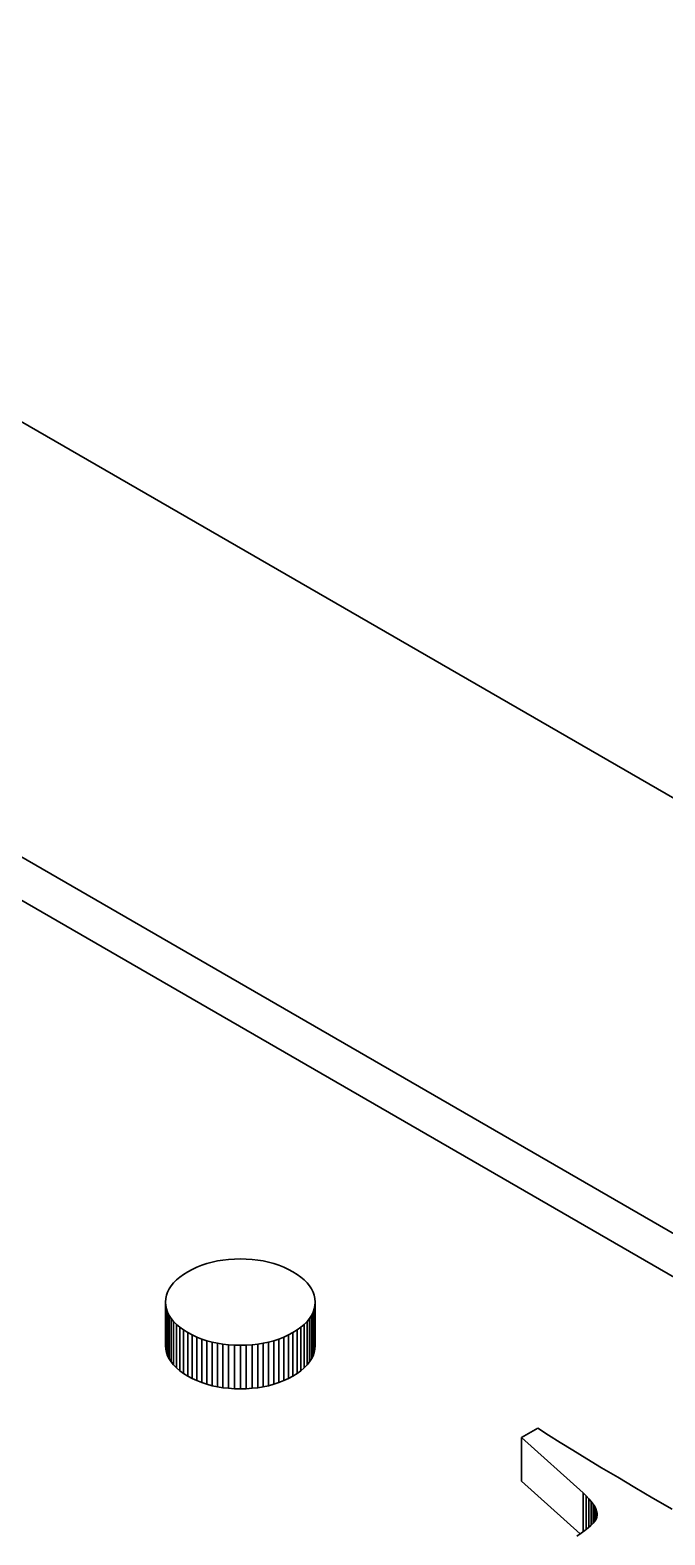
# Model space of a CAD drawing. Header units: millimetres. Extents: x -148 to 148, y -105 to 105.
# Drawn here: x 99.548 to 100.738, y 3.452 to 6.275 of the extents above; entities that cross this region are included whole.
import ezdxf

# ---------------------------------------------------------------- set-up
doc = ezdxf.new("R2010")
doc.units = ezdxf.units.MM
doc.layers.add('粗实线层', color=7, linetype='Continuous', lineweight=35)

msp = doc.modelspace()

# ---------------------------------------------------------------- linework, layer by layer
at = {"layer": '粗实线层', "color": 7, "lineweight": 35, "ltscale": 0.122475}
msp.add_line((97.9583, 6.4483), (102.2009, 3.9988), dxfattribs=at)
at = {"layer": '粗实线层', "color": 7, "lineweight": 35, "ltscale": 0.236784}
for p, q in [((97.3926, 5.9584), (105.595, 1.2227)), ((97.3926, 5.8767), (105.595, 1.1411))]:
    msp.add_line(p, q, dxfattribs=at)
at = {"layer": '粗实线层', "color": 7, "lineweight": 35, "ltscale": 0.000242346}
for p, q in [((99.8518, 3.9502), (99.8606, 3.9543)), ((99.8606, 3.7414), (99.8518, 3.7455))]:
    msp.add_line(p, q, dxfattribs=at)
at = {"layer": '粗实线层', "color": 7, "lineweight": 35, "ltscale": 0.000245027}
for p, q in [((99.8606, 3.9543), (99.8697, 3.9579)), ((99.8697, 3.7378), (99.8606, 3.7414))]:
    msp.add_line(p, q, dxfattribs=at)
at = {"layer": '粗实线层', "color": 7, "lineweight": 35, "ltscale": 0.000247656}
for p, q in [((99.8697, 3.9579), (99.8791, 3.961)), ((99.8791, 3.7347), (99.8697, 3.7378))]:
    msp.add_line(p, q, dxfattribs=at)
at = {"layer": '粗实线层', "color": 7, "lineweight": 35, "ltscale": 0.000251531}
for p, q in [((99.8791, 3.961), (99.8888, 3.9637)), ((99.995, 3.9637), (100.0047, 3.961)), ((100.0047, 3.7347), (99.995, 3.732))]:
    msp.add_line(p, q, dxfattribs=at)
at = {"layer": '粗实线层', "color": 7, "lineweight": 35, "ltscale": 0.000256413}
msp.add_line((99.8888, 3.9637), (99.8988, 3.9659), dxfattribs=at)
at = {"layer": '粗实线层', "color": 7, "lineweight": 35, "ltscale": 0.000261265}
for p, q in [((99.8988, 3.9659), (99.9091, 3.9675)), ((99.9747, 3.9675), (99.985, 3.9659)), ((99.9091, 3.7282), (99.8988, 3.7299)), ((99.985, 3.7299), (99.9747, 3.7282))]:
    msp.add_line(p, q, dxfattribs=at)
at = {"layer": '粗实线层', "color": 7, "lineweight": 35, "ltscale": 0.000267208}
for p, q in [((99.9091, 3.9675), (99.9197, 3.9687)), ((99.964, 3.9687), (99.9747, 3.9675))]:
    msp.add_line(p, q, dxfattribs=at)
at = {"layer": '粗实线层', "color": 7, "lineweight": 35, "ltscale": 0.000273745}
for p, q in [((99.9197, 3.9687), (99.9307, 3.9695)), ((99.9531, 3.9695), (99.964, 3.9687)), ((99.964, 3.8086), (99.9531, 3.8079))]:
    msp.add_line(p, q, dxfattribs=at)
at = {"layer": '粗实线层', "color": 7, "lineweight": 35, "ltscale": 0.000280439}
msp.add_line((99.9307, 3.9695), (99.9419, 3.9697), dxfattribs=at)
at = {"layer": '粗实线层', "color": 7, "lineweight": 35, "ltscale": 0.00028082}
msp.add_line((99.9419, 3.9697), (99.9531, 3.9695), dxfattribs=at)
at = {"layer": '粗实线层', "color": 7, "lineweight": 35, "ltscale": 0.00025604}
for p, q in [((99.985, 3.9659), (99.995, 3.9637)), ((99.8988, 3.8115), (99.8888, 3.8137)), ((99.995, 3.8137), (99.985, 3.8115)), ((99.8988, 3.7299), (99.8888, 3.732)), ((99.995, 3.732), (99.985, 3.7299))]:
    msp.add_line(p, q, dxfattribs=at)
at = {"layer": '粗实线层', "color": 7, "lineweight": 35, "ltscale": 0.000248018}
for p, q in [((100.0047, 3.961), (100.0141, 3.9579)), ((100.0141, 3.7378), (100.0047, 3.7347))]:
    msp.add_line(p, q, dxfattribs=at)
at = {"layer": '粗实线层', "color": 7, "lineweight": 35, "ltscale": 0.000244672}
for p, q in [((100.0141, 3.9579), (100.0232, 3.9543)), ((100.0232, 3.7414), (100.0141, 3.7378))]:
    msp.add_line(p, q, dxfattribs=at)
at = {"layer": '粗实线层', "color": 7, "lineweight": 35, "ltscale": 0.000242692}
for p, q in [((100.0232, 3.9543), (100.032, 3.9502)), ((100.032, 3.7455), (100.0232, 3.7414))]:
    msp.add_line(p, q, dxfattribs=at)
at = {"layer": '粗实线层', "color": 7, "lineweight": 35, "ltscale": 0.000181064}
for p, q in [((99.812, 3.9193), (99.8166, 3.9249)), ((100.0672, 3.9249), (100.0718, 3.9193)), ((100.0718, 3.858), (100.0672, 3.8524))]:
    msp.add_line(p, q, dxfattribs=at)
at = {"layer": '粗实线层', "color": 7, "lineweight": 35, "ltscale": 0.000192055}
for p, q in [((99.8166, 3.9249), (99.822, 3.9304)), ((99.822, 3.847), (99.8166, 3.8524)), ((99.822, 3.7653), (99.8166, 3.7708))]:
    msp.add_line(p, q, dxfattribs=at)
at = {"layer": '粗实线层', "color": 7, "lineweight": 35, "ltscale": 0.000204162}
for p, q in [((99.822, 3.9304), (99.8283, 3.9356)), ((100.0555, 3.9356), (100.0618, 3.9304)), ((99.8283, 3.7601), (99.822, 3.7653)), ((100.0618, 3.7653), (100.0555, 3.7601))]:
    msp.add_line(p, q, dxfattribs=at)
at = {"layer": '粗实线层', "color": 7, "lineweight": 35, "ltscale": 0.00021809}
msp.add_line((99.8283, 3.9356), (99.8353, 3.9407), dxfattribs=at)
at = {"layer": '粗实线层', "color": 7, "lineweight": 35, "ltscale": 0.000233115}
msp.add_line((99.8353, 3.9407), (99.8433, 3.9456), dxfattribs=at)
at = {"layer": '粗实线层', "color": 7, "lineweight": 35, "ltscale": 0.000241338}
for p, q in [((99.8433, 3.9456), (99.8518, 3.9502)), ((100.032, 3.9502), (100.0405, 3.9456)), ((99.8518, 3.8272), (99.8433, 3.8318)), ((100.0405, 3.8318), (100.032, 3.8272)), ((99.8518, 3.7455), (99.8433, 3.7501)), ((100.0405, 3.7501), (100.032, 3.7455))]:
    msp.add_line(p, q, dxfattribs=at)
at = {"layer": '粗实线层', "color": 7, "lineweight": 35, "ltscale": 0.000232791}
for p, q in [((100.0405, 3.9456), (100.0484, 3.9407)), ((99.8433, 3.8318), (99.8354, 3.8367)), ((100.0484, 3.8367), (100.0405, 3.8318)), ((99.8433, 3.7501), (99.8354, 3.755)), ((100.0484, 3.755), (100.0405, 3.7501))]:
    msp.add_line(p, q, dxfattribs=at)
at = {"layer": '粗实线层', "color": 7, "lineweight": 35, "ltscale": 0.0002184}
msp.add_line((100.0484, 3.9407), (100.0555, 3.9356), dxfattribs=at)
at = {"layer": '粗实线层', "color": 7, "lineweight": 35, "ltscale": 0.000191785}
for p, q in [((100.0618, 3.9304), (100.0672, 3.9249)), ((100.0672, 3.8524), (100.0618, 3.847)), ((100.0672, 3.7708), (100.0618, 3.7653))]:
    msp.add_line(p, q, dxfattribs=at)
at = {"layer": '粗实线层', "color": 7, "lineweight": 35, "ltscale": 0.000160996}
msp.add_line((99.802, 3.8952), (99.8032, 3.9015), dxfattribs=at)
at = {"layer": '粗实线层', "color": 7, "lineweight": 35, "ltscale": 0.000162011}
for p, q in [((99.8032, 3.9015), (99.8053, 3.9076)), ((100.0784, 3.9076), (100.0805, 3.9015)), ((99.8053, 3.8698), (99.8032, 3.8759)), ((99.8053, 3.7881), (99.8032, 3.7943))]:
    msp.add_line(p, q, dxfattribs=at)
at = {"layer": '粗实线层', "color": 7, "lineweight": 35, "ltscale": 0.000165657}
for p, q in [((99.8053, 3.9076), (99.8082, 3.9136)), ((100.0755, 3.9136), (100.0784, 3.9076)), ((99.8082, 3.8638), (99.8053, 3.8698)), ((99.8082, 3.7822), (99.8053, 3.7881))]:
    msp.add_line(p, q, dxfattribs=at)
at = {"layer": '粗实线层', "color": 7, "lineweight": 35, "ltscale": 0.000172362}
for p, q in [((99.8082, 3.9136), (99.812, 3.9193)), ((100.0718, 3.9193), (100.0755, 3.9136)), ((100.0755, 3.8638), (100.0718, 3.858)), ((100.0755, 3.7822), (100.0718, 3.7764))]:
    msp.add_line(p, q, dxfattribs=at)
at = {"layer": '粗实线层', "color": 7, "lineweight": 35, "ltscale": 0.000160622}
for p, q in [((100.0805, 3.9015), (100.0818, 3.8952)), ((99.8032, 3.8759), (99.802, 3.8822)), ((100.0818, 3.8822), (100.0805, 3.8759)), ((99.8032, 3.7943), (99.802, 3.8006)), ((100.0818, 3.8006), (100.0805, 3.7943))]:
    msp.add_line(p, q, dxfattribs=at)
at = {"layer": '粗实线层', "color": 7, "lineweight": 35, "ltscale": 0.000162071}
msp.add_line((99.8016, 3.8887), (99.802, 3.8952), dxfattribs=at)
at = {"layer": '粗实线层', "color": 7, "lineweight": 35, "ltscale": 0.002041}
for p, q in [((99.8016, 3.807), (99.8016, 3.8887)), ((99.802, 3.8006), (99.802, 3.8822)), ((99.8032, 3.7943), (99.8032, 3.8759)), ((99.8053, 3.7881), (99.8053, 3.8698)), ((100.0785, 3.7881), (100.0785, 3.8698)), ((100.0805, 3.7943), (100.0805, 3.8759)), ((100.0818, 3.8006), (100.0818, 3.8822)), ((100.0822, 3.807), (100.0822, 3.8887)), ((99.8082, 3.7822), (99.8082, 3.8638)), ((99.812, 3.7764), (99.812, 3.858)), ((99.8283, 3.7601), (99.8283, 3.8417)), ((100.0555, 3.7601), (100.0555, 3.8417)), ((100.0718, 3.7764), (100.0718, 3.858)), ((100.0755, 3.7822), (100.0755, 3.8638)), ((99.8354, 3.755), (99.8354, 3.8367)), ((99.8433, 3.7501), (99.8433, 3.8318)), ((99.8518, 3.7455), (99.8518, 3.8272)), ((99.8606, 3.7414), (99.8606, 3.8231)), ((99.8697, 3.7378), (99.8697, 3.8195)), ((99.8791, 3.7347), (99.8791, 3.8163)), ((99.8888, 3.732), (99.8888, 3.8137)), ((99.8988, 3.7299), (99.8988, 3.8115)), ((99.985, 3.7299), (99.985, 3.8115)), ((99.995, 3.732), (99.995, 3.8137)), ((100.0047, 3.7347), (100.0047, 3.8163)), ((100.0141, 3.7378), (100.0141, 3.8195)), ((100.0232, 3.7414), (100.0232, 3.8231)), ((100.032, 3.7455), (100.032, 3.8272)), ((100.0405, 3.7501), (100.0405, 3.8318)), ((100.0484, 3.755), (100.0484, 3.8367)), ((99.9091, 3.7282), (99.9091, 3.8098)), ((99.9307, 3.7263), (99.9307, 3.8079)), ((99.9419, 3.726), (99.9419, 3.8077)), ((99.9531, 3.7263), (99.9531, 3.8079)), ((99.9747, 3.7282), (99.9747, 3.8098)), ((100.4691, 3.553), (100.4691, 3.6347))]:
    msp.add_line(p, q, dxfattribs=at)
at = {"layer": '粗实线层', "color": 7, "lineweight": 35, "ltscale": 0.000162451}
for p, q in [((99.802, 3.8822), (99.8016, 3.8887)), ((99.802, 3.8006), (99.8016, 3.807))]:
    msp.add_line(p, q, dxfattribs=at)
at = {"layer": '粗实线层', "color": 7, "lineweight": 35, "ltscale": 0.000165825}
for p, q in [((100.0785, 3.8698), (100.0755, 3.8638)), ((100.0785, 3.7881), (100.0755, 3.7822))]:
    msp.add_line(p, q, dxfattribs=at)
at = {"layer": '粗实线层', "color": 7, "lineweight": 35, "ltscale": 0.000161889}
for p, q in [((100.0805, 3.8759), (100.0785, 3.8698)), ((100.0805, 3.7943), (100.0785, 3.7881))]:
    msp.add_line(p, q, dxfattribs=at)
at = {"layer": '粗实线层', "color": 7, "lineweight": 35, "ltscale": 0.000162476}
for p, q in [((100.0818, 3.8952), (100.0822, 3.8887)), ((100.0822, 3.8887), (100.0818, 3.8822)), ((100.0822, 3.807), (100.0818, 3.8006))]:
    msp.add_line(p, q, dxfattribs=at)
at = {"layer": '粗实线层', "color": 7, "lineweight": 35, "ltscale": 0.00017257}
for p, q in [((99.812, 3.858), (99.8082, 3.8638)), ((99.812, 3.7764), (99.8082, 3.7822))]:
    msp.add_line(p, q, dxfattribs=at)
at = {"layer": '粗实线层', "color": 7, "lineweight": 35, "ltscale": 0.000180822}
msp.add_line((99.8166, 3.8524), (99.812, 3.858), dxfattribs=at)
at = {"layer": '粗实线层', "color": 7, "lineweight": 35, "ltscale": 0.002042}
for p, q in [((99.8166, 3.7708), (99.8166, 3.8524)), ((99.822, 3.7653), (99.822, 3.847)), ((100.0618, 3.7653), (100.0618, 3.847)), ((100.0672, 3.7708), (100.0672, 3.8524)), ((99.9197, 3.727), (99.9197, 3.8086)), ((99.964, 3.727), (99.964, 3.8086))]:
    msp.add_line(p, q, dxfattribs=at)
at = {"layer": '粗实线层', "color": 7, "lineweight": 35, "ltscale": 0.000204407}
for p, q in [((99.8283, 3.8417), (99.822, 3.847)), ((100.0618, 3.847), (100.0555, 3.8417))]:
    msp.add_line(p, q, dxfattribs=at)
at = {"layer": '粗实线层', "color": 7, "lineweight": 35, "ltscale": 0.000218177}
for p, q in [((99.8354, 3.8367), (99.8283, 3.8417)), ((100.0555, 3.8417), (100.0484, 3.8367)), ((99.8354, 3.755), (99.8283, 3.7601)), ((100.0555, 3.7601), (100.0484, 3.755))]:
    msp.add_line(p, q, dxfattribs=at)
at = {"layer": '粗实线层', "color": 7, "lineweight": 35, "ltscale": 0.000242507}
msp.add_line((99.8606, 3.8231), (99.8518, 3.8272), dxfattribs=at)
at = {"layer": '粗实线层', "color": 7, "lineweight": 35, "ltscale": 0.000244886}
msp.add_line((99.8697, 3.8195), (99.8606, 3.8231), dxfattribs=at)
at = {"layer": '粗实线层', "color": 7, "lineweight": 35, "ltscale": 0.000247777}
msp.add_line((99.8791, 3.8163), (99.8697, 3.8195), dxfattribs=at)
at = {"layer": '粗实线层', "color": 7, "lineweight": 35, "ltscale": 0.000251798}
msp.add_line((99.8888, 3.8137), (99.8791, 3.8163), dxfattribs=at)
at = {"layer": '粗实线层', "color": 7, "lineweight": 35, "ltscale": 0.000261327}
for p, q in [((99.9091, 3.8098), (99.8988, 3.8115)), ((99.985, 3.8115), (99.9747, 3.8098))]:
    msp.add_line(p, q, dxfattribs=at)
at = {"layer": '粗实线层', "color": 7, "lineweight": 35, "ltscale": 0.00025143}
msp.add_line((100.0047, 3.8163), (99.995, 3.8137), dxfattribs=at)
at = {"layer": '粗实线层', "color": 7, "lineweight": 35, "ltscale": 0.000248139}
msp.add_line((100.0141, 3.8195), (100.0047, 3.8163), dxfattribs=at)
at = {"layer": '粗实线层', "color": 7, "lineweight": 35, "ltscale": 0.000244531}
msp.add_line((100.0232, 3.8231), (100.0141, 3.8195), dxfattribs=at)
at = {"layer": '粗实线层', "color": 7, "lineweight": 35, "ltscale": 0.000242853}
msp.add_line((100.032, 3.8272), (100.0232, 3.8231), dxfattribs=at)
at = {"layer": '粗实线层', "color": 7, "lineweight": 35, "ltscale": 0.000267165}
for p, q in [((99.9197, 3.8086), (99.9091, 3.8098)), ((99.9747, 3.8098), (99.964, 3.8086))]:
    msp.add_line(p, q, dxfattribs=at)
at = {"layer": '粗实线层', "color": 7, "lineweight": 35, "ltscale": 0.000273365}
msp.add_line((99.9307, 3.8079), (99.9197, 3.8086), dxfattribs=at)
at = {"layer": '粗实线层', "color": 7, "lineweight": 35, "ltscale": 0.000280828}
for p, q in [((99.9419, 3.8077), (99.9307, 3.8079)), ((99.9531, 3.8079), (99.9419, 3.8077)), ((99.9419, 3.726), (99.9307, 3.7263)), ((99.9531, 3.7263), (99.9419, 3.726))]:
    msp.add_line(p, q, dxfattribs=at)
at = {"layer": '粗实线层', "color": 7, "lineweight": 35, "ltscale": 0.000181117}
msp.add_line((99.8166, 3.7708), (99.812, 3.7764), dxfattribs=at)
at = {"layer": '粗实线层', "color": 7, "lineweight": 35, "ltscale": 0.000181359}
msp.add_line((100.0718, 3.7764), (100.0672, 3.7708), dxfattribs=at)
at = {"layer": '粗实线层', "color": 7, "lineweight": 35, "ltscale": 0.000251899}
msp.add_line((99.8888, 3.732), (99.8791, 3.7347), dxfattribs=at)
at = {"layer": '粗实线层', "color": 7, "lineweight": 35, "ltscale": 0.000267251}
for p, q in [((99.9197, 3.727), (99.9091, 3.7282)), ((99.9747, 3.7282), (99.964, 3.727))]:
    msp.add_line(p, q, dxfattribs=at)
at = {"layer": '粗实线层', "color": 7, "lineweight": 35, "ltscale": 0.00027334}
msp.add_line((99.9307, 3.7263), (99.9197, 3.727), dxfattribs=at)
at = {"layer": '粗实线层', "color": 7, "lineweight": 35, "ltscale": 0.00027372}
msp.add_line((99.964, 3.727), (99.9531, 3.7263), dxfattribs=at)
at = {"layer": '粗实线层', "color": 7, "lineweight": 35, "ltscale": 0.000875724}
msp.add_line((100.4691, 3.6347), (100.4994, 3.6522), dxfattribs=at)
at = {"layer": '粗实线层', "color": 7, "lineweight": 35, "ltscale": 0.000592903}
msp.add_line((100.4994, 3.6522), (100.5194, 3.6394), dxfattribs=at)
at = {"layer": '粗实线层', "color": 7, "lineweight": 35, "ltscale": 0.003889}
msp.add_line((100.5847, 3.5307), (100.4691, 3.6347), dxfattribs=at)
at = {"layer": '粗实线层', "color": 7, "lineweight": 35, "ltscale": 0.00064859}
msp.add_line((100.5194, 3.6394), (100.5413, 3.6256), dxfattribs=at)
at = {"layer": '粗实线层', "color": 7, "lineweight": 35, "ltscale": 0.000705045}
msp.add_line((100.5413, 3.6256), (100.5653, 3.6108), dxfattribs=at)
at = {"layer": '粗实线层', "color": 7, "lineweight": 35, "ltscale": 0.000761528}
msp.add_line((100.5653, 3.6108), (100.5913, 3.5949), dxfattribs=at)
at = {"layer": '粗实线层', "color": 7, "lineweight": 35, "ltscale": 0.00081751}
msp.add_line((100.5913, 3.5949), (100.6193, 3.578), dxfattribs=at)
at = {"layer": '粗实线层', "color": 7, "lineweight": 35, "ltscale": 0.000874361}
msp.add_line((100.6193, 3.578), (100.6494, 3.5601), dxfattribs=at)
at = {"layer": '粗实线层', "color": 7, "lineweight": 35, "ltscale": 0.000930377}
msp.add_line((100.6494, 3.5601), (100.6814, 3.5412), dxfattribs=at)
at = {"layer": '粗实线层', "color": 7, "lineweight": 35, "ltscale": 0.0037}
msp.add_line((100.5791, 3.4541), (100.4691, 3.553), dxfattribs=at)
at = {"layer": '粗实线层', "color": 7, "lineweight": 35, "ltscale": 0.001816}
msp.add_line((100.5847, 3.4581), (100.5847, 3.5307), dxfattribs=at)
at = {"layer": '粗实线层', "color": 7, "lineweight": 35, "ltscale": 0.000199892}
msp.add_line((100.5904, 3.5251), (100.5847, 3.5307), dxfattribs=at)
at = {"layer": '粗实线层', "color": 7, "lineweight": 35, "ltscale": 0.000986406}
msp.add_line((100.6814, 3.5412), (100.7154, 3.5212), dxfattribs=at)
at = {"layer": '粗实线层', "color": 7, "lineweight": 35, "ltscale": 0.001569}
msp.add_line((100.5904, 3.4623), (100.5904, 3.5251), dxfattribs=at)
at = {"layer": '粗实线层', "color": 7, "lineweight": 35, "ltscale": 0.000183241}
msp.add_line((100.5955, 3.5198), (100.5904, 3.5251), dxfattribs=at)
at = {"layer": '粗实线层', "color": 7, "lineweight": 35, "ltscale": 0.001333}
msp.add_line((100.5955, 3.4665), (100.5955, 3.5198), dxfattribs=at)
at = {"layer": '粗实线层', "color": 7, "lineweight": 35, "ltscale": 0.000167334}
msp.add_line((100.5998, 3.5146), (100.5955, 3.5198), dxfattribs=at)
at = {"layer": '粗实线层', "color": 7, "lineweight": 35, "ltscale": 0.001107}
msp.add_line((100.5998, 3.4703), (100.5998, 3.5146), dxfattribs=at)
at = {"layer": '粗实线层', "color": 7, "lineweight": 35, "ltscale": 0.000151904}
msp.add_line((100.6034, 3.5098), (100.5998, 3.5146), dxfattribs=at)
at = {"layer": '粗实线层', "color": 7, "lineweight": 35, "ltscale": 0.000893021}
msp.add_line((100.6034, 3.474), (100.6034, 3.5098), dxfattribs=at)
at = {"layer": '粗实线层', "color": 7, "lineweight": 35, "ltscale": 0.000137603}
msp.add_line((100.6063, 3.5051), (100.6034, 3.5098), dxfattribs=at)
at = {"layer": '粗实线层', "color": 7, "lineweight": 35, "ltscale": 0.000686646}
msp.add_line((100.6063, 3.4776), (100.6063, 3.5051), dxfattribs=at)
at = {"layer": '粗实线层', "color": 7, "lineweight": 35, "ltscale": 0.000123684}
msp.add_line((100.6085, 3.5007), (100.6063, 3.5051), dxfattribs=at)
at = {"layer": '粗实线层', "color": 7, "lineweight": 35, "ltscale": 0.000489807}
msp.add_line((100.6085, 3.4811), (100.6085, 3.5007), dxfattribs=at)
at = {"layer": '粗实线层', "color": 7, "lineweight": 35, "ltscale": 0.000111495}
msp.add_line((100.61, 3.4965), (100.6085, 3.5007), dxfattribs=at)
at = {"layer": '粗实线层', "color": 7, "lineweight": 35, "ltscale": 0.001043}
msp.add_line((100.7154, 3.5212), (100.7515, 3.5002), dxfattribs=at)
at = {"layer": '粗实线层', "color": 7, "lineweight": 35, "ltscale": 0.000149979}
msp.add_line((100.5991, 3.4697), (100.6033, 3.4739), dxfattribs=at)
at = {"layer": '粗实线层', "color": 7, "lineweight": 35, "ltscale": 0.000129639}
msp.add_line((100.6033, 3.4739), (100.6066, 3.478), dxfattribs=at)
at = {"layer": '粗实线层', "color": 7, "lineweight": 35, "ltscale": 0.000111037}
msp.add_line((100.6066, 3.478), (100.6089, 3.4817), dxfattribs=at)
at = {"layer": '粗实线层', "color": 7, "lineweight": 35, "ltscale": 9.4851e-05}
msp.add_line((100.6089, 3.4817), (100.6103, 3.4853), dxfattribs=at)
at = {"layer": '粗实线层', "color": 7, "lineweight": 35, "ltscale": 0.000299835}
msp.add_line((100.61, 3.4845), (100.61, 3.4965), dxfattribs=at)
at = {"layer": '粗实线层', "color": 7, "lineweight": 35, "ltscale": 0.000101146}
msp.add_line((100.6108, 3.4925), (100.61, 3.4965), dxfattribs=at)
at = {"layer": '粗实线层', "color": 7, "lineweight": 35, "ltscale": 8.89904e-05}
msp.add_line((100.6103, 3.4853), (100.6109, 3.4888), dxfattribs=at)
at = {"layer": '粗实线层', "color": 7, "lineweight": 35, "ltscale": 9.34982e-05}
msp.add_line((100.6109, 3.4888), (100.6108, 3.4925), dxfattribs=at)
at = {"layer": '粗实线层', "color": 7, "lineweight": 35, "ltscale": 0.000238158}
msp.add_line((100.573, 3.45), (100.5809, 3.4553), dxfattribs=at)
at = {"layer": '粗实线层', "color": 7, "lineweight": 35, "ltscale": 0.000215118}
msp.add_line((100.5809, 3.4553), (100.5879, 3.4603), dxfattribs=at)
at = {"layer": '粗实线层', "color": 7, "lineweight": 35, "ltscale": 0.000193087}
msp.add_line((100.5879, 3.4603), (100.594, 3.4651), dxfattribs=at)
at = {"layer": '粗实线层', "color": 7, "lineweight": 35, "ltscale": 0.000170817}
msp.add_line((100.594, 3.4651), (100.5991, 3.4697), dxfattribs=at)

doc.saveas('drawing.dxf')
